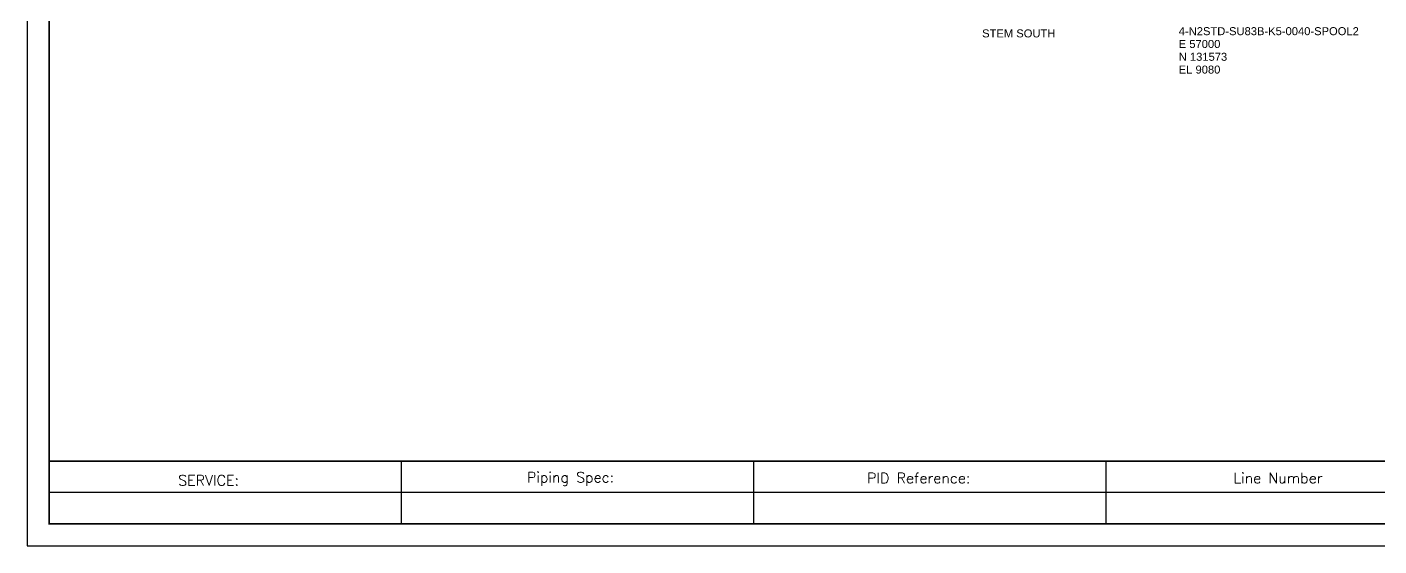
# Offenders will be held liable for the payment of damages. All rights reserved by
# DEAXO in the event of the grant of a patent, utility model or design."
# Model space of a CAD drawing. Header units: metres. Extents: x 6 to 600, y 9 to 429.
# Drawn here: x 6.2 to 394.9, y 9.1 to 158.3 of the extents above; entities that cross this region are included whole.
import ezdxf

# ---------------------------------------------------------------- set-up
doc = ezdxf.new("R2010")
doc.units = ezdxf.units.M
doc.header["$MEASUREMENT"] = 0
doc.layers.add('MESSAGE', color=2, linetype='Continuous', lineweight=0)
doc.layers.add('PTNO', color=2, linetype='Continuous', lineweight=0)
doc.styles.add('Arial', font='')
doc.styles.add('RomanS', font='romans.shx')
doc.styles.get('Arial').set_extended_font_data('Arial')

msp = doc.modelspace()

# ---------------------------------------------------------------- linework, layer by layer
at = {"linetype": 'Continuous'}
for p, q in [((113.82, 33.42), (113.82, 15.42)), ((215.07, 33.42), (215.07, 15.42)), ((316.32, 33.42), (316.32, 15.42))]:
    msp.add_line(p, q, dxfattribs=at)
for p, q in [((417.57, 33.42), (317.57, 33.42)), ((417.57, 24.42), (12.57, 24.42))]:
    msp.add_line(p, q)
msp.add_lwpolyline([(6.22, 9.07), (600.22, 9.07), (600.22, 429.07), (6.22, 429.07)], close=True)
msp.add_lwpolyline([(12.57, 15.42, 0.508, 0.508, 0), (593.87, 15.42, 0.508, 0.508, 0), (593.87, 422.72, 0.508, 0.508, 0), (12.57, 422.72, 0.508, 0.508, 0)], format="xyseb", close=True)
at = {"linetype": 'ByBlock', "lineweight": -2}
msp.add_lwpolyline([(417.57, 33.42, 0.5, 0.5, 0), (12.57, 33.42, 0.5, 0.5, 0)], format="xyseb", dxfattribs=at)

# ---------------------------------------------------------------- texts
at = {"color": 7, "linetype": 'ByBlock', "lineweight": -2, "style": 'RomanS'}
for s, p in [('SERVICE:', (49.67, 26.43)), ('Piping Spec:', (149.93, 27.32)), ('PID Reference:', (247.72, 27.09)), ('Line Number', (353.07, 27.09))]:
    msp.add_text(s, height=3, dxfattribs=at).set_placement(p)
at = {"layer": 'MESSAGE', "style": 'Arial'}
for s, p in [('4-N2STD-SU83B-K5-0040-SPOOL2', (337.32, 155.93)), ('E 57000', (337.32, 152.25)), ('N 131573', (337.32, 148.57)), ('EL 9080', (337.32, 144.89))]:
    msp.add_text(s, height=2.3, dxfattribs=at).set_placement(p)
at = {"layer": 'PTNO', "style": 'Arial'}
msp.add_text('STEM SOUTH', height=2.3, dxfattribs=at).set_placement((280.8, 155.29))

doc.saveas('drawing.dxf')
